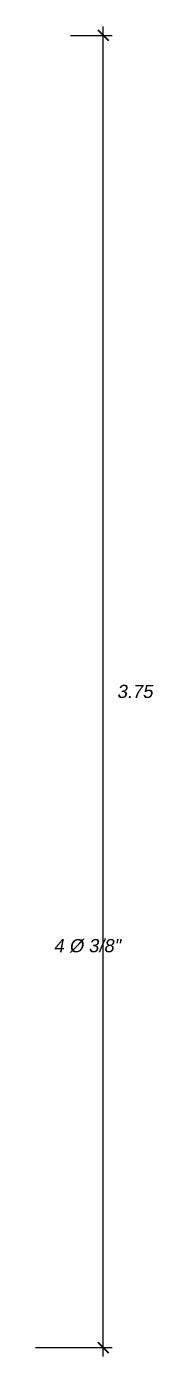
# Model space of a CAD drawing. Header units: metres. Extents: x 4293 to 4528, y 2596 to 2639.
# Drawn here: x 4378.287 to 4378.648, y 2635.121 to 2638.916 of the extents above; entities that cross this region are included whole.
import ezdxf
from ezdxf.enums import TextEntityAlignment as Align

# ---------------------------------------------------------------- set-up
doc = ezdxf.new("R2010")
doc.units = ezdxf.units.M
doc.layers.add('A.Texto', color=180, linetype='Continuous', lineweight=5)
doc.layers.add('Cotas', color=170, linetype='Continuous', lineweight=5)
doc.styles.add('ARIAL', font='arial.ttf', dxfattribs={"oblique": 10})
doc.dimstyles.new('Esc 1-25', dxfattribs={"dimscale": 0.25, "dimtxt": 0.15, "dimasz": 0.125, "dimexe": 0.1, "dimexo": 0.1, "dimgap": 0.15, "dimtad": 2, "dimtih": 1, "dimtoh": 1, "dimzin": 4, "dimdsep": 46, "dimtxsty": 'ARIAL', "dimblk": 'ARCHTICK', "dimcen": 0.5, "dimdle": 0.1, "dimadec": 0, "dimazin": 0, "dimtfac": 1, "dimtofl": 0, "dimtmove": 2, "dimatfit": 3, "dimfxl": 1, "dimtolj": 1, "dimtzin": 0, "dimarcsym": 1})

# ---------------------------------------------------------------- blocks, each defined once
blk = doc.blocks.new('_ArchTick')
at = {"color": 0, "linetype": 'ByBlock', "const_width": 0.15}
blk.add_lwpolyline([(-0.5, -0.5), (0.5, 0.5)], dxfattribs=at)
blk = doc.blocks.new('*D407')
at = {"layer": 'Cotas', "color": 0, "lineweight": -2, "transparency": 16777216}
for p, q in [((4378.5054, 2635.1207), (4378.5054, 2638.9157)), ((4378.4116, 2638.8907), (4378.5304, 2638.8907)), ((4378.3116, 2635.1457), (4378.5304, 2635.1457))]:
    blk.add_line(p, q, dxfattribs=at)
at = {"layer": 'Defpoints', "color": 0, "transparency": 16777216}
for p in [(4378.3866, 2638.8907), (4378.5054, 2638.8907), (4378.2866, 2635.1457)]:
    blk.add_point(p, dxfattribs=at)
at = {"layer": 'Cotas', "color": 0, "lineweight": -2, "transparency": 16777216, "xscale": 0.03125, "yscale": 0.03125, "zscale": 0.03125}
for p, rotation in [((4378.5054, 2638.8907), 90), ((4378.5054, 2635.1457), 270)]:
    blk.add_blockref('_ArchTick', p, dxfattribs=dict(at, rotation=rotation))
at = {"layer": 'Cotas', "color": 0, "transparency": 16777216, "insert": (4378.5951, 2637.0182), "char_height": 0.0375, "attachment_point": 5, "style": 'ARIAL'}
blk.add_mtext('\\A1;3.75', dxfattribs=at)

msp = doc.modelspace()

# ---------------------------------------------------------------- texts
at = {"layer": 'A.Texto', "style": 'ARIAL', "oblique": 10}
msp.add_text('4 %%C 3/8"', height=0.0375, dxfattribs=at).set_placement((4378.459, 2636.2929), align=Align.MIDDLE_CENTER)

# ---------------------------------------------------------------- dimensions: what is measured, and where the dimension line sits
at = {"layer": 'Cotas'}
dim = msp.add_linear_dim(base=(4378.5053916853, 2638.8907275395), p1=(4378.2866343188, 2635.1457275395), p2=(4378.3866343188, 2638.8907275395), angle=90, dimstyle='Esc 1-25', dxfattribs=at)
dim.commit()
dim.dimension.update_dxf_attribs({"geometry": '*D407', "text_midpoint": (4378.5951018382, 2637.0182275395)})

doc.saveas('drawing.dxf')
